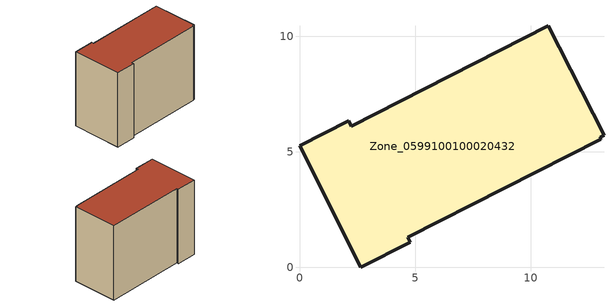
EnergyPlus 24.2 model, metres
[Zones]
Zone_0599100100020432
 floor ground (C_G): 13.01,5.64 13.05,5.55 4.69,1.3 4.8,1.08 2.66,0 0,5.25 2.14,6.34 2.25,6.11 10.78,10.45 13.18,5.72 z3.37
 wall outside (C_F): 2.66,0 4.8,1.08 4.69,1.3 13.05,5.55 13.01,5.64 13.18,5.72 10.78,10.45 2.25,6.11 2.14,6.34 0,5.25 2.66,0 z3.37:12.49
 roof outside (C_R): 13.18,5.72 10.78,10.45 2.25,6.11 2.14,6.34 0,5.25 2.66,0 4.8,1.08 4.69,1.3 13.05,5.55 13.01,5.64 z12.49
[BUILDING]
Pand.0599100100020432: North Axis=0; Terrain=City; Loads Convergence Tolerance Value=0.04; Temperature Convergence Tolerance Value=0.4; Solar Distribution=FullExterior; Maximum Number of Warmup Days=25; Minimum Number of Warmup Days=1
[Site:Location]
Rotterdam.The.Hague.AP_ZH_NLD Design_Conditions: Latitude=51.96; Longitude=4.45; Time Zone=1; Elevation=-4.5
[SITE:GROUNDTEMPERATURE:BUILDINGSURFACE]
18, 18, 18, 18, 18, 18, 18, 18, 18, 18, 18, 18
[MATERIAL] Thermal Absorptance=0.9; Solar Absorptance=0.7; Visible Absorptance=0.7
Name | Roughness | Thickness | Conductivity | Density | Specific Heat
G.TI.2015-2018 | MediumSmooth | 0.15 | 0.0428571 | 540 | 1210
F.TI.2015-2018 | Rough | 0.3 | 0.0666667 | 1920 | 840
R.TI.2015-2018 | MediumRough | 0.2 | 0.0333333 | 1500 | 1000
[CONSTRUCTION]
C_G: G.TI.2015-2018
C_F: F.TI.2015-2018
C_R: R.TI.2015-2018
[ZONE]
Zone_0599100100020432: Type=1; Multiplier=1; Ceiling Height=Autocalculate; Volume=Autocalculate; Floor Area=autocalculate; Part of Total Floor Area=Yes
[ZONEINFILTRATION:DESIGNFLOWRATE]
Infil_Zone_0599100100020432: Zone or ZoneList or Space or SpaceList=Zone_0599100100020432; Schedule=AlwaysOn; Design Flow Rate Calculation Method=Flow/Area; Flow Rate per Floor Area=0.0015; Constant Term Coefficient=1; Temperature Term Coefficient=0; Velocity Term Coefficient=0; Velocity Squared Term Coefficient=0
[HVACTEMPLATE:ZONE:IDEALLOADSAIRSYSTEM]
Zone_0599100100020432: Maximum Heating Supply Air Temperature=50; Minimum Cooling Supply Air Temperature=13; Maximum Heating Supply Air Humidity Ratio=0.0156; Minimum Cooling Supply Air Humidity Ratio=0.0077; Heating Limit=NoLimit; Cooling Limit=NoLimit; Dehumidification Control Type=ConstantSensibleHeatRatio; Cooling Sensible Heat Ratio=0.7; Dehumidification Setpoint=60; Humidification Control Type=None; Humidification Setpoint=30; Outdoor Air Method=None; Outdoor Air Flow Rate per Person=0.00944; Outdoor Air Flow Rate per Zone Floor Area=0; Outdoor Air Flow Rate per Zone=0; Demand Controlled Ventilation Type=None; Outdoor Air Economizer Type=NoEconomizer; Heat Recovery Type=None; Sensible Heat Recovery Effectiveness=0.7; Latent Heat Recovery Effectiveness=0.65
[ZONECONTROL:THERMOSTAT]
ThermostatControl_Zone_0599100100020432: Zone or ZoneList=Zone_0599100100020432; Control Type Schedule=DualSetpointControlType; Control 1=Thermostat_Zone_0599100100020432; Temperature Difference Between Cutout And Setpoint=0
[THERMOSTATSETPOINT:DUALSETPOINT]
Thermostat_Zone_0599100100020432: Heating Setpoint Temperature Schedule=HeatingSetpoint_Zone_0599100100020432; Cooling Setpoint Temperature Schedule=CoolingSetpoint_Zone_0599100100020432
[SCHEDULE:COMPACT]
HeatingSetpoint_Zone_0599100100020432: Through: 12/31, For: AllDays, Until: 24:00, 21
CoolingSetpoint_Zone_0599100100020432: Through: 12/31, For: AllDays, Until: 24:00, 24
DualSetpointControlType: Through: 12/31, For: AllDays, Until: 24:00, 4
AlwaysOn: Through: 12/31, For: AllDays, Until: 24:00, 1
